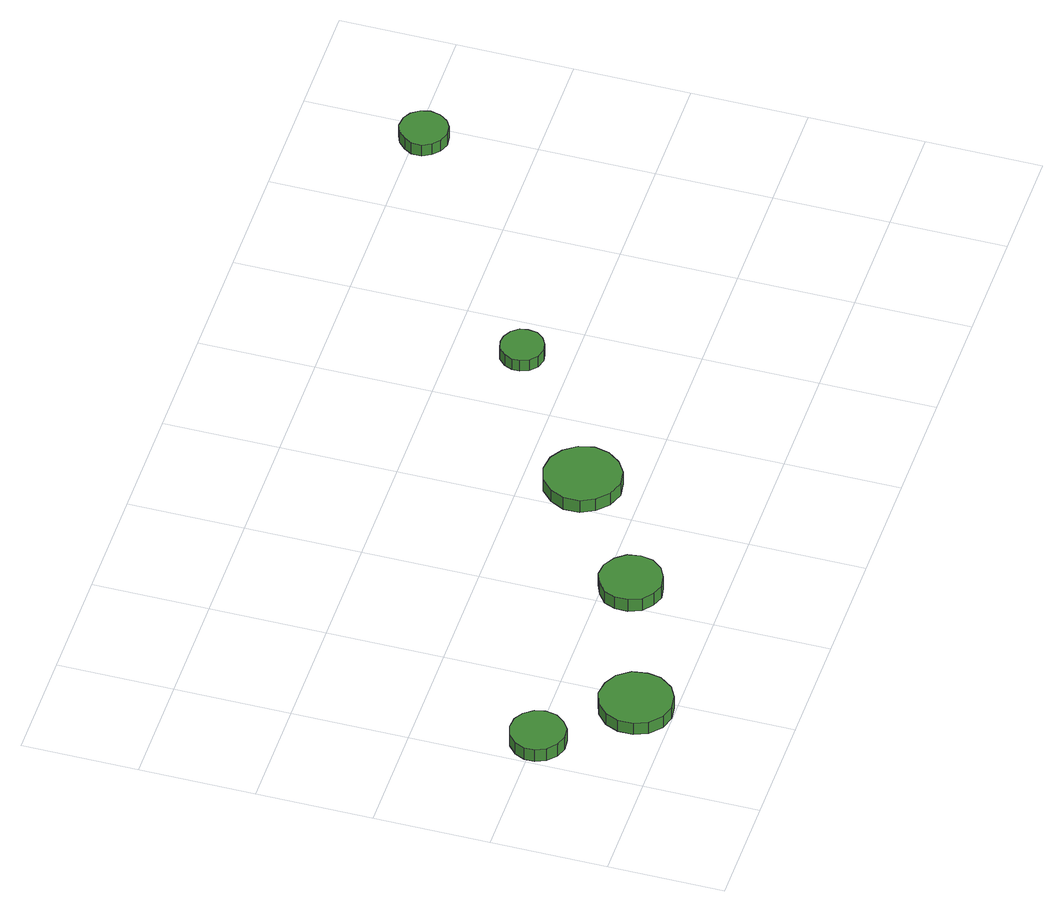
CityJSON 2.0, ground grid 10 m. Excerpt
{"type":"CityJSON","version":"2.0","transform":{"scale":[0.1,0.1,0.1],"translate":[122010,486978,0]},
"CityObjects":{
"tree1":{"type":"SolitaryVegetationObject","attributes":{"function":"something"},"geometry":[{"type":"MultiSurface","lod":"1","boundaries":[[[0,1,2,3,4,5,6,7,8,9,10,11,12,13,14]],[[15,16,17,18,19,20,21,22,23,24,25,26,27,28,29]],[[0,29,28,1]],[[1,28,27,2]],[[2,27,26,3]],[[3,26,25,4]],[[4,25,24,5]],[[5,24,23,6]],[[6,23,22,7]],[[7,22,21,8]],[[8,21,20,9]],[[9,20,19,10]],[[10,19,18,11]],[[11,18,17,12]],[[12,17,16,13]],[[13,16,15,14]],[[14,15,29,0]]]}]},
"tree2":{"type":"SolitaryVegetationObject","attributes":{"function":"something"},"geometry":[{"type":"MultiSurface","lod":"1","boundaries":[[[30,31,32,33,34,35,36,37,38,39,40,41,42,43,44]],[[45,46,47,48,49,50,51,52,53,54,55,56,57,58,59]],[[30,59,58,31]],[[31,58,57,32]],[[32,57,56,33]],[[33,56,55,34]],[[34,55,54,35]],[[35,54,53,36]],[[36,53,52,37]],[[37,52,51,38]],[[38,51,50,39]],[[39,50,49,40]],[[40,49,48,41]],[[41,48,47,42]],[[42,47,46,43]],[[43,46,45,44]],[[44,45,59,30]]]}]},
"tree3":{"type":"SolitaryVegetationObject","attributes":{"function":"something"},"geometry":[{"type":"MultiSurface","lod":"1","boundaries":[[[60,61,62,63,64,65,66,67,68,69,70,71,72,73,74]],[[75,76,77,78,79,80,81,82,83,84,85,86,87,88,89]],[[60,89,88,61]],[[61,88,87,62]],[[62,87,86,63]],[[63,86,85,64]],[[64,85,84,65]],[[65,84,83,66]],[[66,83,82,67]],[[67,82,81,68]],[[68,81,80,69]],[[69,80,79,70]],[[70,79,78,71]],[[71,78,77,72]],[[72,77,76,73]],[[73,76,75,74]],[[74,75,89,60]]]}]},
"tree4":{"type":"SolitaryVegetationObject","attributes":{"function":"something"},"geometry":[{"type":"MultiSurface","lod":"1","boundaries":[[[90,91,92,93,94,95,96,97,98,99,100,101,102,103,104]],[[105,106,107,108,109,110,111,112,113,114,115,116,117,118,119]],[[90,119,118,91]],[[91,118,117,92]],[[92,117,116,93]],[[93,116,115,94]],[[94,115,114,95]],[[95,114,113,96]],[[96,113,112,97]],[[97,112,111,98]],[[98,111,110,99]],[[99,110,109,100]],[[100,109,108,101]],[[101,108,107,102]],[[102,107,106,103]],[[103,106,105,104]],[[104,105,119,90]]]}]},
"tree5":{"type":"SolitaryVegetationObject","attributes":{"function":"something"},"geometry":[{"type":"MultiSurface","lod":"1","boundaries":[[[120,121,122,123,124,125,126,127,128,129,130,131,132,133,134]],[[135,136,137,138,139,140,141,142,143,144,145,146,147,148,149]],[[120,149,148,121]],[[121,148,147,122]],[[122,147,146,123]],[[123,146,145,124]],[[124,145,144,125]],[[125,144,143,126]],[[126,143,142,127]],[[127,142,141,128]],[[128,141,140,129]],[[129,140,139,130]],[[130,139,138,131]],[[131,138,137,132]],[[132,137,136,133]],[[133,136,135,134]],[[134,135,149,120]]]}]},
"tree6":{"type":"SolitaryVegetationObject","attributes":{"function":"something"},"geometry":[{"type":"MultiSurface","lod":"1","boundaries":[[[150,151,152,153,154,155,156,157,158,159,160,161,162,163,164]],[[165,166,167,168,169,170,171,172,173,174,175,176,177,178,179]],[[150,179,178,151]],[[151,178,177,152]],[[152,177,176,153]],[[153,176,175,154]],[[154,175,174,155]],[[155,174,173,156]],[[156,173,172,157]],[[157,172,171,158]],[[158,171,170,159]],[[159,170,169,160]],[[160,169,168,161]],[[161,168,167,162]],[[162,167,166,163]],[[163,166,165,164]],[[164,165,179,150]]]}]}
},
"vertices":[
[50,98,19],[48,107,19],[42,115,19],[34,120,19],[24,121,19],[15,118,19],[7,111,19],[3,102,19],[3,93,19],[7,84,19],[15,77,19],[24,74,19],[34,75,19],[42,80,19],[48,88,19],[48,88,6],[42,80,6],[34,75,6],[24,74,6],[15,77,6],[7,84,6],[3,93,6],[3,102,6],[7,111,6],[15,118,6],[24,121,6],[34,120,6],[42,115,6],[48,107,6],[50,98,6],
[116,31,20],[114,44,20],[106,55,20],[95,61,20],[82,63,20],[70,59,20],[60,50,20],[55,38,20],[55,25,20],[60,13,20],[70,4,20],[82,0,20],[95,2,20],[106,8,20],[114,19,20],[114,19,8],[106,8,8],[95,2,8],[82,0,8],[70,4,8],[60,13,8],[55,25,8],[55,38,8],[60,50,8],[70,59,8],[82,63,8],[95,61,8],[106,55,8],[114,44,8],[116,31,8],
[246,76,22],[244,87,22],[237,96,22],[227,102,22],[216,103,22],[206,99,22],[197,92,22],[193,82,22],[193,71,22],[197,60,22],[206,53,22],[216,49,22],[227,51,22],[237,56,22],[244,65,22],[244,65,9],[237,56,9],[227,51,9],[216,49,9],[206,53,9],[197,60,9],[193,71,9],[193,82,9],[197,92,9],[206,99,9],[216,103,9],[227,102,9],[237,96,9],[244,87,9],[246,76,9],
[361,150,20],[358,163,20],[350,174,20],[339,181,20],[325,183,20],[312,179,20],[302,169,20],[296,157,20],[296,143,20],[302,131,20],[312,122,20],[325,117,20],[339,119,20],[350,126,20],[358,137,20],[358,137,7],[350,126,7],[339,119,7],[325,117,7],[312,122,7],[302,131,7],[296,143,7],[296,157,7],[302,169,7],[312,179,7],[325,183,7],[339,181,7],[350,174,7],[358,163,7],[361,150,7],
[479,242,20],[478,249,20],[473,255,20],[466,259,20],[459,260,20],[451,258,20],[445,252,20],[442,245,20],[442,238,20],[445,231,20],[451,225,20],[459,223,20],[466,224,20],[473,228,20],[478,234,20],[478,234,8],[473,228,8],[466,224,8],[459,223,8],[451,225,8],[445,231,8],[442,238,8],[442,245,8],[445,252,8],[451,258,8],[459,260,8],[466,259,8],[473,255,8],[478,249,8],[479,242,8],
[707,394,18],[705,402,18],[700,409,18],[693,413,18],[684,414,18],[676,411,18],[670,405,18],[666,398,18],[666,389,18],[670,382,18],[676,376,18],[684,373,18],[693,374,18],[700,378,18],[705,385,18],[705,385,6],[700,378,6],[693,374,6],[684,373,6],[676,376,6],[670,382,6],[666,389,6],[666,398,6],[670,405,6],[676,411,6],[684,414,6],[693,413,6],[700,409,6],[705,402,6],[707,394,6]
]}
